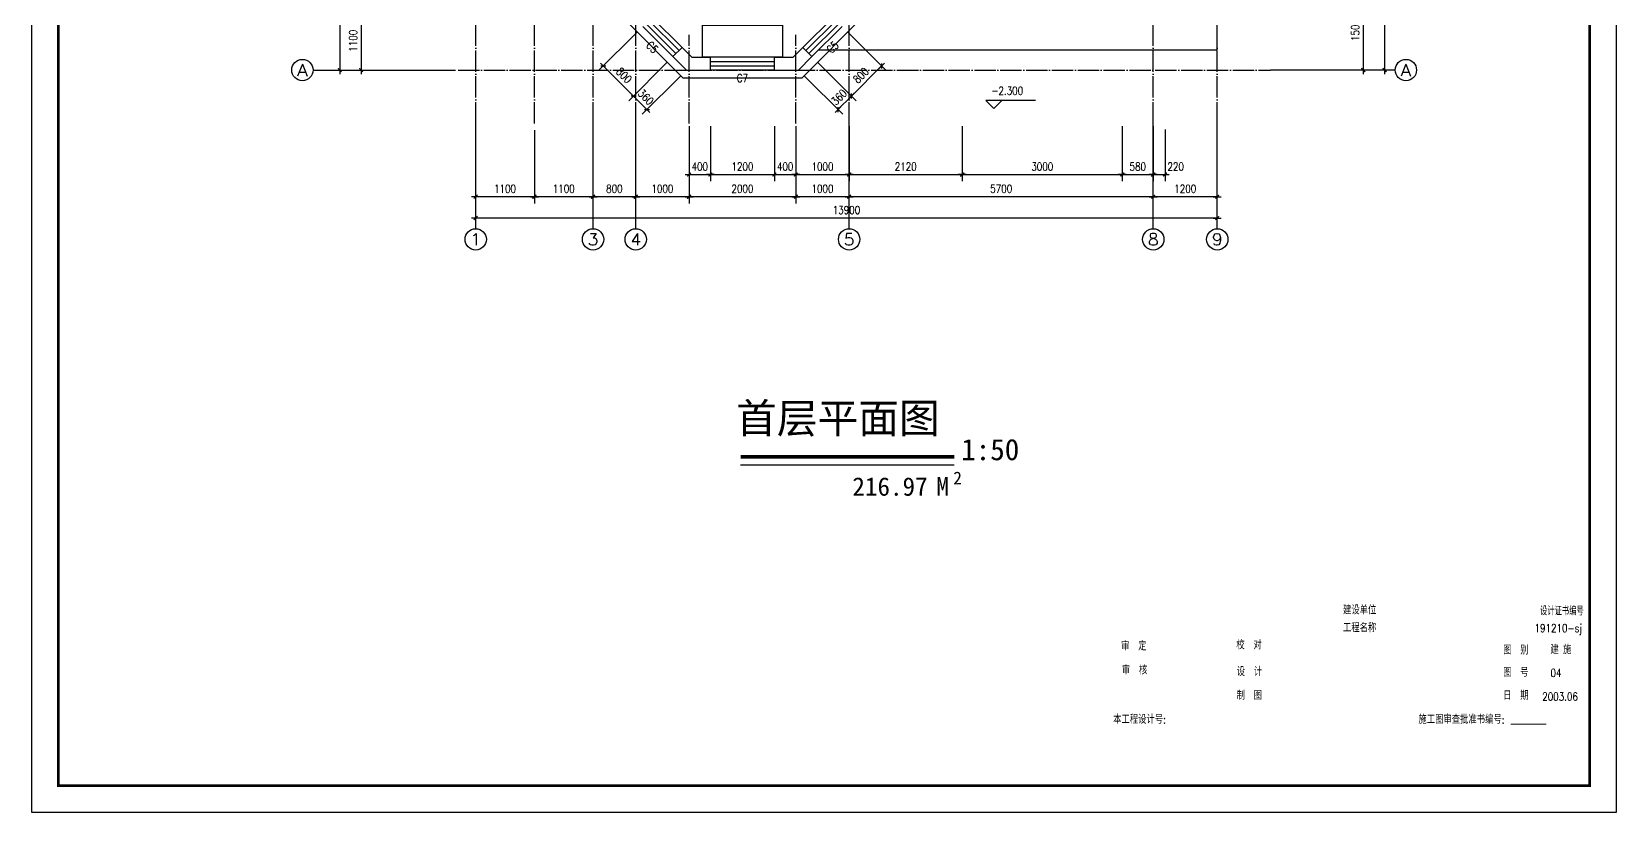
# Model space of a CAD drawing. Extents: x 12400 to 217743, y 90685 to 209848.
# Drawn here: x 44159 to 73859, y 90708 to 105353 of the extents above; entities that cross this region are included whole.
import ezdxf
from ezdxf.enums import TextEntityAlignment as Align

# ---------------------------------------------------------------- set-up
doc = ezdxf.new("R2010")
doc.units = 0
doc.header["$LTSCALE"] = 200
doc.linetypes.add('DOTE', pattern=[2.42, 2, -0.2, 0.02, -0.2])
doc.layers.get('0').update_dxf_attribs({"linetype": 'CONTINUOUS'})
doc.layers.get('DEFPOINTS').update_dxf_attribs({"linetype": 'CONTINUOUS'})
for name, color, linetype in [('8', 8, 'CONTINUOUS'), ('AXIS', 3, 'CONTINUOUS'), ('AXIS_TEXT', 7, 'CONTINUOUS'), ('DOTE', 1, 'DOTE'), ('GROUND', 2, 'CONTINUOUS'), ('PUB_DIM', 3, 'CONTINUOUS'), ('PUB_TITLE', 143, 'CONTINUOUS'), ('WALL', 4, 'CONTINUOUS'), ('WINDOW', 2, 'CONTINUOUS'), ('家具', 8, 'CONTINUOUS')]:
    doc.layers.add(name, color=color, linetype=linetype)
doc.styles.add('$', font='romans.shx', dxfattribs={"width": 0.7, "bigfont": 'china.shx'})
doc.styles.add('2', font='SIMHEI.TTF')
doc.styles.add('_SIMPLEX', font='SIMPLEX.shx', dxfattribs={"width": 0.8, "bigfont": 'hztxt.shx'})
doc.styles.add('COMPLEX', font='COMPLEX')
doc.styles.add('DIM_FONT', font='SIMPLEX', dxfattribs={"width": 0.8})
doc.styles.add('SIMPLEX', font='SIMPLEX.SHX')
doc.dimstyles.new('AXIS50', dxfattribs={"dimscale": 0.5, "dimtxt": 300, "dimasz": 1, "dimexe": 250, "dimexo": 300, "dimgap": 150, "dimtad": 1, "dimdec": 0, "dimzin": 0, "dimdsep": 46, "dimtxsty": 'DIM_FONT', "dimblk": '_DIMX', "dimblk1": 'DOTSMALL', "dimblk2": 'DOTSMALL', "dimcen": 2.5, "dimse1": 1, "dimse2": 1, "dimclrt": 7, "dimadec": 0, "dimazin": 0, "dimtfac": 1, "dimtdec": 0, "dimtix": 1, "dimtmove": 2, "dimatfit": 3, "dimldrblk": '_DIMX', "dimfxl": 0, "dimtolj": 1, "dimtzin": 0, "dimarcsym": 0})
doc.dimstyles.new('DIMA50', dxfattribs={"dimscale": 0.5, "dimtxt": 300, "dimasz": 1, "dimexe": 250, "dimexo": 300, "dimgap": 150, "dimtad": 1, "dimdec": 0, "dimzin": 0, "dimdsep": 46, "dimtxsty": 'DIM_FONT', "dimblk": '_DIMX', "dimblk1": 'DOTSMALL', "dimblk2": 'DOTSMALL', "dimcen": 2.5, "dimse1": 1, "dimclrt": 7, "dimadec": 0, "dimazin": 0, "dimtfac": 1, "dimtdec": 0, "dimtix": 1, "dimtmove": 2, "dimatfit": 3, "dimldrblk": '_DIMX', "dimfxl": 0, "dimtolj": 1, "dimtzin": 0, "dimarcsym": 0})
doc.dimstyles.new('DIMB50', dxfattribs={"dimscale": 0.5, "dimtxt": 300, "dimasz": 1, "dimexe": 250, "dimexo": 300, "dimgap": 150, "dimtad": 1, "dimdec": 0, "dimzin": 0, "dimdsep": 46, "dimtxsty": 'DIM_FONT', "dimblk": '_DIMX', "dimblk1": 'DOTSMALL', "dimblk2": 'DOTSMALL', "dimcen": 2.5, "dimse2": 1, "dimclrt": 7, "dimadec": 0, "dimazin": 0, "dimtfac": 1, "dimtdec": 0, "dimtix": 1, "dimtmove": 2, "dimatfit": 3, "dimldrblk": '_DIMX', "dimfxl": 0, "dimtolj": 1, "dimtzin": 0, "dimarcsym": 0})
doc.dimstyles.new('DIMN50', dxfattribs={"dimscale": 0.5, "dimtxt": 300, "dimasz": 1, "dimexe": 250, "dimexo": 300, "dimgap": 150, "dimtad": 1, "dimdec": 0, "dimzin": 0, "dimdsep": 46, "dimtxsty": 'DIM_FONT', "dimblk": '_DIMX', "dimblk1": 'DOTSMALL', "dimblk2": 'DOTSMALL', "dimcen": 2.5, "dimclrt": 7, "dimadec": 0, "dimazin": 0, "dimtfac": 1, "dimtdec": 0, "dimtix": 1, "dimtmove": 2, "dimatfit": 3, "dimldrblk": '_DIMX', "dimfxl": 0, "dimtolj": 1, "dimtzin": 0, "dimarcsym": 0})

# ---------------------------------------------------------------- blocks, each defined once
blk = doc.blocks.new('_AXISO')
blk.add_circle((0, 0), 0.5)
at = {"layer": 'AXIS_TEXT', "style": 'COMPLEX', "width": 1.041667}
blk.add_attdef('A', text='', height=0.56, dxfattribs=at).set_placement((-0.25, -0.28), (0.25, -0.28), align=Align.FIT)
blk = doc.blocks.new('_DIMX')
blk.add_line((-150, 0), (150, 0))
at = {"const_width": 50}
blk.add_lwpolyline([(-70, -70), (70, 70)], dxfattribs=at)
blk = doc.blocks.new('*D1338')
at = {"layer": 'AXIS', "color": 0, "lineweight": -2}
blk.add_line((49933, 125332), (49933, 104633), dxfattribs=at)
at = {"layer": 'DEFPOINTS', "color": 0}
for p in [(52101, 125333), (49933, 104633), (52101, 104633)]:
    blk.add_point(p, dxfattribs=at)
at = {"layer": 'AXIS', "color": 0, "lineweight": -2, "xscale": 0.5, "yscale": 0.5, "zscale": 0.5}
for p, rotation in [((49933, 125333), 90), ((49933, 104633), 270)]:
    blk.add_blockref('_DIMX', p, dxfattribs=dict(at, rotation=rotation))
at = {"layer": 'AXIS', "color": 7, "insert": (49783, 114983), "char_height": 150, "attachment_point": 5, "rotation": 90, "style": 'DIM_FONT'}
blk.add_mtext('\\A1;20700', dxfattribs=at)
blk = doc.blocks.new('_DOTSMALL')
at = {"color": 0, "linetype": 'ByBlock', "const_width": 0.5}
blk.add_lwpolyline([(-0.0625, 0, 1), (0.0625, 0, 1)], format="xyb", close=True, dxfattribs=at)
blk = doc.blocks.new('*D1339')
at = {"layer": 'AXIS', "color": 0, "lineweight": -2}
blk.add_line((66380, 102257), (65181, 102257), dxfattribs=at)
at = {"layer": 'DEFPOINTS', "color": 0}
for p in [(65180, 103657), (66380, 103657), (65180, 102257)]:
    blk.add_point(p, dxfattribs=at)
at = {"layer": 'AXIS', "color": 0, "lineweight": -2, "xscale": 0.5, "yscale": 0.5, "zscale": 0.5, "rotation": 180}
blk.add_blockref('_DIMX', (65180, 102257), dxfattribs=at)
at = {"layer": 'AXIS', "color": 0, "lineweight": -2, "xscale": 0.5, "yscale": 0.5, "zscale": 0.5}
blk.add_blockref('_DIMX', (66380, 102257), dxfattribs=at)
at = {"layer": 'AXIS', "color": 7, "insert": (65780, 102407), "char_height": 150, "attachment_point": 5, "style": 'DIM_FONT'}
blk.add_mtext('\\A1;1200', dxfattribs=at)
blk = doc.blocks.new('*D1340')
at = {"layer": 'AXIS', "color": 0, "lineweight": -2}
blk.add_line((65180, 102257), (59481, 102257), dxfattribs=at)
at = {"layer": 'DEFPOINTS', "color": 0}
for p in [(59480, 103657), (65180, 103657), (59480, 102257)]:
    blk.add_point(p, dxfattribs=at)
at = {"layer": 'AXIS', "color": 0, "lineweight": -2, "xscale": 0.5, "yscale": 0.5, "zscale": 0.5, "rotation": 180}
blk.add_blockref('_DIMX', (59480, 102257), dxfattribs=at)
at = {"layer": 'AXIS', "color": 0, "lineweight": -2, "xscale": 0.5, "yscale": 0.5, "zscale": 0.5}
blk.add_blockref('_DIMX', (65180, 102257), dxfattribs=at)
at = {"layer": 'AXIS', "color": 7, "insert": (62330, 102407), "char_height": 150, "attachment_point": 5, "style": 'DIM_FONT'}
blk.add_mtext('\\A1;5700', dxfattribs=at)
blk = doc.blocks.new('*D1341')
at = {"layer": 'AXIS', "color": 0, "lineweight": -2}
for p, q in [((58480, 103507), (58480, 102132)), ((59480, 102257), (58481, 102257))]:
    blk.add_line(p, q, dxfattribs=at)
at = {"layer": 'DEFPOINTS', "color": 0}
for p in [(58480, 103657), (59480, 103657), (58480, 102257)]:
    blk.add_point(p, dxfattribs=at)
at = {"layer": 'AXIS', "color": 0, "lineweight": -2, "xscale": 0.5, "yscale": 0.5, "zscale": 0.5, "rotation": 180}
blk.add_blockref('_DIMX', (58480, 102257), dxfattribs=at)
at = {"layer": 'AXIS', "color": 0, "lineweight": -2, "xscale": 0.5, "yscale": 0.5, "zscale": 0.5}
blk.add_blockref('_DIMX', (59480, 102257), dxfattribs=at)
at = {"layer": 'AXIS', "color": 7, "insert": (58980, 102407), "char_height": 150, "attachment_point": 5, "style": 'DIM_FONT'}
blk.add_mtext('\\A1;1000', dxfattribs=at)
blk = doc.blocks.new('*D1342')
at = {"layer": 'AXIS', "color": 0, "lineweight": -2}
blk.add_line((55480, 102257), (54681, 102257), dxfattribs=at)
at = {"layer": 'DEFPOINTS', "color": 0}
for p in [(54680, 103657), (55480, 103657), (54680, 102257)]:
    blk.add_point(p, dxfattribs=at)
at = {"layer": 'AXIS', "color": 0, "lineweight": -2, "xscale": 0.5, "yscale": 0.5, "zscale": 0.5, "rotation": 180}
blk.add_blockref('_DIMX', (54680, 102257), dxfattribs=at)
at = {"layer": 'AXIS', "color": 0, "lineweight": -2, "xscale": 0.5, "yscale": 0.5, "zscale": 0.5}
blk.add_blockref('_DIMX', (55480, 102257), dxfattribs=at)
at = {"layer": 'AXIS', "color": 7, "insert": (55080, 102407), "char_height": 150, "attachment_point": 5, "style": 'DIM_FONT'}
blk.add_mtext('\\A1;800', dxfattribs=at)
blk = doc.blocks.new('*D1343')
at = {"layer": 'AXIS', "color": 0, "lineweight": -2}
blk.add_line((66380, 101857), (52481, 101857), dxfattribs=at)
at = {"layer": 'DEFPOINTS', "color": 0}
for p in [(52480, 103657), (66380, 103657), (52480, 101857)]:
    blk.add_point(p, dxfattribs=at)
at = {"layer": 'AXIS', "color": 0, "lineweight": -2, "xscale": 0.5, "yscale": 0.5, "zscale": 0.5, "rotation": 180}
blk.add_blockref('_DIMX', (52480, 101857), dxfattribs=at)
at = {"layer": 'AXIS', "color": 0, "lineweight": -2, "xscale": 0.5, "yscale": 0.5, "zscale": 0.5}
blk.add_blockref('_DIMX', (66380, 101857), dxfattribs=at)
at = {"layer": 'AXIS', "color": 7, "insert": (59430, 102007), "char_height": 150, "attachment_point": 5, "style": 'DIM_FONT'}
blk.add_mtext('\\A1;13900', dxfattribs=at)
blk = doc.blocks.new('*D1348')
at = {"layer": 'AXIS', "color": 0, "lineweight": -2}
blk.add_line((69115, 106132), (69115, 104633), dxfattribs=at)
at = {"layer": 'DEFPOINTS', "color": 0}
for p in [(67380, 106133), (67380, 104633), (69115, 104633)]:
    blk.add_point(p, dxfattribs=at)
at = {"layer": 'AXIS', "color": 0, "lineweight": -2, "xscale": 0.5, "yscale": 0.5, "zscale": 0.5}
for p, rotation in [((69115, 106133), 90), ((69115, 104633), 270)]:
    blk.add_blockref('_DIMX', p, dxfattribs=dict(at, rotation=rotation))
at = {"layer": 'AXIS', "color": 7, "insert": (68965, 105383), "char_height": 150, "attachment_point": 5, "rotation": 90, "style": 'DIM_FONT'}
blk.add_mtext('\\A1;1500', dxfattribs=at)
blk = doc.blocks.new('*D1349')
at = {"layer": 'AXIS', "color": 0, "lineweight": -2}
blk.add_line((69515, 125332), (69515, 104633), dxfattribs=at)
at = {"layer": 'DEFPOINTS', "color": 0}
for p in [(67380, 125333), (67380, 104633), (69515, 104633)]:
    blk.add_point(p, dxfattribs=at)
at = {"layer": 'AXIS', "color": 0, "lineweight": -2, "xscale": 0.5, "yscale": 0.5, "zscale": 0.5}
for p, rotation in [((69515, 125333), 90), ((69515, 104633), 270)]:
    blk.add_blockref('_DIMX', p, dxfattribs=dict(at, rotation=rotation))
at = {"layer": 'AXIS', "color": 7, "insert": (69365, 114983), "char_height": 150, "attachment_point": 5, "rotation": 90, "style": 'DIM_FONT'}
blk.add_mtext('\\A1;20700', dxfattribs=at)
blk = doc.blocks.new('*D1367')
at = {"layer": 'AXIS', "color": 0, "lineweight": -2}
for p, q in [((56480, 103507), (56480, 102132)), ((56480, 102257), (55481, 102257))]:
    blk.add_line(p, q, dxfattribs=at)
at = {"layer": 'DEFPOINTS', "color": 0}
for p in [(55480, 103657), (56480, 103657), (55480, 102257)]:
    blk.add_point(p, dxfattribs=at)
at = {"layer": 'AXIS', "color": 0, "lineweight": -2, "xscale": 0.5, "yscale": 0.5, "zscale": 0.5, "rotation": 180}
blk.add_blockref('_DIMX', (55480, 102257), dxfattribs=at)
at = {"layer": 'AXIS', "color": 0, "lineweight": -2, "xscale": 0.5, "yscale": 0.5, "zscale": 0.5}
blk.add_blockref('_DIMX', (56480, 102257), dxfattribs=at)
at = {"layer": 'AXIS', "color": 7, "insert": (55980, 102407), "char_height": 150, "attachment_point": 5, "style": 'DIM_FONT'}
blk.add_mtext('\\A1;1000', dxfattribs=at)
blk = doc.blocks.new('*D1368')
at = {"layer": 'AXIS', "color": 0, "lineweight": -2}
for p, q in [((56480, 103507), (56480, 102132)), ((58480, 103507), (58480, 102132)), ((58480, 102257), (56481, 102257))]:
    blk.add_line(p, q, dxfattribs=at)
at = {"layer": 'DEFPOINTS', "color": 0}
for p in [(56480, 103657), (58480, 103657), (56480, 102257)]:
    blk.add_point(p, dxfattribs=at)
at = {"layer": 'AXIS', "color": 0, "lineweight": -2, "xscale": 0.5, "yscale": 0.5, "zscale": 0.5, "rotation": 180}
blk.add_blockref('_DIMX', (56480, 102257), dxfattribs=at)
at = {"layer": 'AXIS', "color": 0, "lineweight": -2, "xscale": 0.5, "yscale": 0.5, "zscale": 0.5}
blk.add_blockref('_DIMX', (58480, 102257), dxfattribs=at)
at = {"layer": 'AXIS', "color": 7, "insert": (57480, 102407), "char_height": 150, "attachment_point": 5, "style": 'DIM_FONT'}
blk.add_mtext('\\A1;2000', dxfattribs=at)
blk = doc.blocks.new('*D1369')
at = {"layer": 'AXIS', "color": 0, "lineweight": -2}
for p, q in [((53580, 103507), (53580, 102132)), ((53580, 102257), (52481, 102257))]:
    blk.add_line(p, q, dxfattribs=at)
at = {"layer": 'DEFPOINTS', "color": 0}
for p in [(52480, 103657), (53580, 103657), (52480, 102257)]:
    blk.add_point(p, dxfattribs=at)
at = {"layer": 'AXIS', "color": 0, "lineweight": -2, "xscale": 0.5, "yscale": 0.5, "zscale": 0.5, "rotation": 180}
blk.add_blockref('_DIMX', (52480, 102257), dxfattribs=at)
at = {"layer": 'AXIS', "color": 0, "lineweight": -2, "xscale": 0.5, "yscale": 0.5, "zscale": 0.5}
blk.add_blockref('_DIMX', (53580, 102257), dxfattribs=at)
at = {"layer": 'AXIS', "color": 7, "insert": (53030, 102407), "char_height": 150, "attachment_point": 5, "style": 'DIM_FONT'}
blk.add_mtext('\\A1;1100', dxfattribs=at)
blk = doc.blocks.new('*D1370')
at = {"layer": 'AXIS', "color": 0, "lineweight": -2}
for p, q in [((51951, 105733), (50208, 105733)), ((50333, 105732), (50333, 104633))]:
    blk.add_line(p, q, dxfattribs=at)
at = {"layer": 'DEFPOINTS', "color": 0}
for p in [(52101, 105733), (50333, 104633), (52101, 104633)]:
    blk.add_point(p, dxfattribs=at)
at = {"layer": 'AXIS', "color": 0, "lineweight": -2, "xscale": 0.5, "yscale": 0.5, "zscale": 0.5}
for p, rotation in [((50333, 105733), 90), ((50333, 104633), 270)]:
    blk.add_blockref('_DIMX', p, dxfattribs=dict(at, rotation=rotation))
at = {"layer": 'AXIS', "color": 7, "insert": (50183, 105183), "char_height": 150, "attachment_point": 5, "rotation": 90, "style": 'DIM_FONT'}
blk.add_mtext('\\A1;1100', dxfattribs=at)
blk = doc.blocks.new('_WBLK')
for p, q in [((-0.5, 0.5), (0.5, 0.5)), ((0.5, 0.167), (-0.5, 0.167)), ((0.5, -0.167), (-0.5, -0.167)), ((-0.5, -0.5), (0.5, -0.5))]:
    blk.add_line(p, q)
at = {"style": 'SIMPLEX', "flags": 9}
blk.add_attdef('A', text='', height=1, dxfattribs=at).set_placement((0, 1.5), align=Align.MIDDLE)
blk = doc.blocks.new('*D1515')
at = {"layer": 'AXIS', "color": 0, "lineweight": -2}
for p, q in [((56480, 103578), (56480, 102548)), ((56880, 103578), (56880, 102548)), ((56480, 102673), (56479, 102673)), ((56480, 102673), (56880, 102673)), ((56881, 102673), (56881, 102673))]:
    blk.add_line(p, q, dxfattribs=at)
at = {"layer": 'DEFPOINTS', "color": 0}
for p in [(56480, 103728), (56880, 103728), (56880, 102673)]:
    blk.add_point(p, dxfattribs=at)
at = {"layer": 'AXIS', "color": 0, "lineweight": -2, "xscale": 0.5, "yscale": 0.5, "zscale": 0.5}
blk.add_blockref('_DIMX', (56480, 102673), dxfattribs=at)
at = {"layer": 'AXIS', "color": 0, "lineweight": -2, "xscale": 0.5, "yscale": 0.5, "zscale": 0.5, "rotation": 180}
blk.add_blockref('_DIMX', (56880, 102673), dxfattribs=at)
at = {"layer": 'AXIS', "color": 7, "insert": (56680, 102823), "char_height": 150, "attachment_point": 5, "style": 'DIM_FONT'}
blk.add_mtext('\\A1;400', dxfattribs=at)
blk = doc.blocks.new('*D1516')
at = {"layer": 'AXIS', "color": 0, "lineweight": -2}
for p, q in [((56880, 103578), (56880, 102548)), ((58080, 103578), (58080, 102548)), ((56881, 102673), (58080, 102673))]:
    blk.add_line(p, q, dxfattribs=at)
at = {"layer": 'DEFPOINTS', "color": 0}
for p in [(56880, 103728), (58080, 103728), (58080, 102673)]:
    blk.add_point(p, dxfattribs=at)
at = {"layer": 'AXIS', "color": 0, "lineweight": -2, "xscale": 0.5, "yscale": 0.5, "zscale": 0.5, "rotation": 180}
blk.add_blockref('_DIMX', (56880, 102673), dxfattribs=at)
at = {"layer": 'AXIS', "color": 0, "lineweight": -2, "xscale": 0.5, "yscale": 0.5, "zscale": 0.5}
blk.add_blockref('_DIMX', (58080, 102673), dxfattribs=at)
at = {"layer": 'AXIS', "color": 7, "insert": (57480, 102823), "char_height": 150, "attachment_point": 5, "style": 'DIM_FONT'}
blk.add_mtext('\\A1;1200', dxfattribs=at)
blk = doc.blocks.new('*D1517')
at = {"layer": 'AXIS', "color": 0, "lineweight": -2}
for p, q in [((58080, 103578), (58080, 102548)), ((58480, 103578), (58480, 102548)), ((58080, 102673), (58079, 102673)), ((58080, 102673), (58480, 102673)), ((58481, 102673), (58481, 102673))]:
    blk.add_line(p, q, dxfattribs=at)
at = {"layer": 'DEFPOINTS', "color": 0}
for p in [(58080, 103728), (58480, 103728), (58480, 102673)]:
    blk.add_point(p, dxfattribs=at)
at = {"layer": 'AXIS', "color": 0, "lineweight": -2, "xscale": 0.5, "yscale": 0.5, "zscale": 0.5}
blk.add_blockref('_DIMX', (58080, 102673), dxfattribs=at)
at = {"layer": 'AXIS', "color": 0, "lineweight": -2, "xscale": 0.5, "yscale": 0.5, "zscale": 0.5, "rotation": 180}
blk.add_blockref('_DIMX', (58480, 102673), dxfattribs=at)
at = {"layer": 'AXIS', "color": 7, "insert": (58280, 102823), "char_height": 150, "attachment_point": 5, "style": 'DIM_FONT'}
blk.add_mtext('\\A1;400', dxfattribs=at)
blk = doc.blocks.new('*D1518')
at = {"layer": 'AXIS', "color": 0, "lineweight": -2}
for p, q in [((58480, 103578), (58480, 102548)), ((59480, 103578), (59480, 102548)), ((58481, 102673), (59480, 102673))]:
    blk.add_line(p, q, dxfattribs=at)
at = {"layer": 'DEFPOINTS', "color": 0}
for p in [(58480, 103728), (59480, 103728), (59480, 102673)]:
    blk.add_point(p, dxfattribs=at)
at = {"layer": 'AXIS', "color": 0, "lineweight": -2, "xscale": 0.5, "yscale": 0.5, "zscale": 0.5, "rotation": 180}
blk.add_blockref('_DIMX', (58480, 102673), dxfattribs=at)
at = {"layer": 'AXIS', "color": 0, "lineweight": -2, "xscale": 0.5, "yscale": 0.5, "zscale": 0.5}
blk.add_blockref('_DIMX', (59480, 102673), dxfattribs=at)
at = {"layer": 'AXIS', "color": 7, "insert": (58980, 102823), "char_height": 150, "attachment_point": 5, "style": 'DIM_FONT'}
blk.add_mtext('\\A1;1000', dxfattribs=at)
blk = doc.blocks.new('*D1519')
at = {"layer": 'AXIS', "color": 0, "lineweight": -2}
for p, q in [((59480, 103578), (59480, 102548)), ((61600, 103578), (61600, 102548)), ((59481, 102673), (61600, 102673))]:
    blk.add_line(p, q, dxfattribs=at)
at = {"layer": 'DEFPOINTS', "color": 0}
for p in [(59480, 103728), (61600, 103728), (61600, 102673)]:
    blk.add_point(p, dxfattribs=at)
at = {"layer": 'AXIS', "color": 0, "lineweight": -2, "xscale": 0.5, "yscale": 0.5, "zscale": 0.5, "rotation": 180}
blk.add_blockref('_DIMX', (59480, 102673), dxfattribs=at)
at = {"layer": 'AXIS', "color": 0, "lineweight": -2, "xscale": 0.5, "yscale": 0.5, "zscale": 0.5}
blk.add_blockref('_DIMX', (61600, 102673), dxfattribs=at)
at = {"layer": 'AXIS', "color": 7, "insert": (60540, 102823), "char_height": 150, "attachment_point": 5, "style": 'DIM_FONT'}
blk.add_mtext('\\A1;2120', dxfattribs=at)
blk = doc.blocks.new('*D1520')
at = {"layer": 'AXIS', "color": 0, "lineweight": -2}
for p, q in [((61600, 103578), (61600, 102548)), ((64600, 103578), (64600, 102548)), ((61601, 102673), (64600, 102673))]:
    blk.add_line(p, q, dxfattribs=at)
at = {"layer": 'DEFPOINTS', "color": 0}
for p in [(61600, 103728), (64600, 103728), (64600, 102673)]:
    blk.add_point(p, dxfattribs=at)
at = {"layer": 'AXIS', "color": 0, "lineweight": -2, "xscale": 0.5, "yscale": 0.5, "zscale": 0.5, "rotation": 180}
blk.add_blockref('_DIMX', (61600, 102673), dxfattribs=at)
at = {"layer": 'AXIS', "color": 0, "lineweight": -2, "xscale": 0.5, "yscale": 0.5, "zscale": 0.5}
blk.add_blockref('_DIMX', (64600, 102673), dxfattribs=at)
at = {"layer": 'AXIS', "color": 7, "insert": (63100, 102823), "char_height": 150, "attachment_point": 5, "style": 'DIM_FONT'}
blk.add_mtext('\\A1;3000', dxfattribs=at)
blk = doc.blocks.new('*D1521')
at = {"layer": 'AXIS', "color": 0, "lineweight": -2}
for p, q in [((64600, 103578), (64600, 102548)), ((65180, 103578), (65180, 102548)), ((64601, 102673), (65180, 102673))]:
    blk.add_line(p, q, dxfattribs=at)
at = {"layer": 'DEFPOINTS', "color": 0}
for p in [(64600, 103728), (65180, 103728), (65180, 102673)]:
    blk.add_point(p, dxfattribs=at)
at = {"layer": 'AXIS', "color": 0, "lineweight": -2, "xscale": 0.5, "yscale": 0.5, "zscale": 0.5, "rotation": 180}
blk.add_blockref('_DIMX', (64600, 102673), dxfattribs=at)
at = {"layer": 'AXIS', "color": 0, "lineweight": -2, "xscale": 0.5, "yscale": 0.5, "zscale": 0.5}
blk.add_blockref('_DIMX', (65180, 102673), dxfattribs=at)
at = {"layer": 'AXIS', "color": 7, "insert": (64890, 102823), "char_height": 150, "attachment_point": 5, "style": 'DIM_FONT'}
blk.add_mtext('\\A1;580', dxfattribs=at)
blk = doc.blocks.new('*D1553')
at = {"layer": 'AXIS', "color": 0, "lineweight": -2}
for p, q in [((53580, 103507), (53580, 102132)), ((54680, 102257), (53581, 102257))]:
    blk.add_line(p, q, dxfattribs=at)
at = {"layer": 'DEFPOINTS', "color": 0}
for p in [(53580, 103657), (54680, 103657), (53580, 102257)]:
    blk.add_point(p, dxfattribs=at)
at = {"layer": 'AXIS', "color": 0, "lineweight": -2, "xscale": 0.5, "yscale": 0.5, "zscale": 0.5, "rotation": 180}
blk.add_blockref('_DIMX', (53580, 102257), dxfattribs=at)
at = {"layer": 'AXIS', "color": 0, "lineweight": -2, "xscale": 0.5, "yscale": 0.5, "zscale": 0.5}
blk.add_blockref('_DIMX', (54680, 102257), dxfattribs=at)
at = {"layer": 'AXIS', "color": 7, "insert": (54130, 102407), "char_height": 150, "attachment_point": 5, "style": 'DIM_FONT'}
blk.add_mtext('\\A1;1100', dxfattribs=at)
blk = doc.blocks.new('*D1599')
at = {"layer": 'AXIS', "color": 0, "lineweight": -2}
for p, q in [((65180, 103578), (65180, 102548)), ((65400, 103517), (65400, 102548)), ((65181, 102673), (65400, 102673))]:
    blk.add_line(p, q, dxfattribs=at)
at = {"layer": 'DEFPOINTS', "color": 0}
for p in [(65180, 103728), (65400, 103667), (65400, 102673)]:
    blk.add_point(p, dxfattribs=at)
at = {"layer": 'AXIS', "color": 0, "lineweight": -2, "xscale": 0.5, "yscale": 0.5, "zscale": 0.5, "rotation": 180}
blk.add_blockref('_DIMX', (65180, 102673), dxfattribs=at)
at = {"layer": 'AXIS', "color": 0, "lineweight": -2, "xscale": 0.5, "yscale": 0.5, "zscale": 0.5}
blk.add_blockref('_DIMX', (65400, 102673), dxfattribs=at)
at = {"layer": 'AXIS', "color": 7, "insert": (65600, 102823), "char_height": 150, "attachment_point": 5, "style": 'DIM_FONT'}
blk.add_mtext('\\A1;220', dxfattribs=at)
blk = doc.blocks.new('*D1662')
at = {"layer": 'DEFPOINTS', "color": 0}
for p in [(55613, 105451), (56178, 104885), (54872, 104710)]:
    blk.add_point(p, dxfattribs=at)
at = {"layer": 'PUB_DIM', "color": 0, "lineweight": -2}
for p, q in [((55506, 105345), (54784, 104622)), ((55437, 104145), (54872, 104710)), ((56072, 104779), (55349, 104056))]:
    blk.add_line(p, q, dxfattribs=at)
at = {"layer": 'PUB_DIM', "color": 0, "lineweight": -2, "xscale": 0.5, "yscale": 0.5, "zscale": 0.5}
for p, rotation in [((54872, 104710), 134.9999999999992), ((55438, 104145), 314.9999999999992)]:
    blk.add_blockref('_DIMX', p, dxfattribs=dict(at, rotation=rotation))
at = {"layer": 'PUB_DIM', "color": 7, "insert": (55261, 104533), "char_height": 150, "attachment_point": 5, "rotation": 315, "style": 'DIM_FONT'}
blk.add_mtext('\\A1;800', dxfattribs=at)
blk = doc.blocks.new('*D1663')
at = {"layer": 'DEFPOINTS', "color": 0}
for p in [(56178, 104885), (56431, 104633), (55690, 103892)]:
    blk.add_point(p, dxfattribs=at)
at = {"layer": 'PUB_DIM', "color": 0, "lineweight": -2}
for p, q in [((56072, 104779), (55349, 104056)), ((56324, 104527), (55602, 103804)), ((55437, 104145), (55437, 104145)), ((55438, 104145), (55690, 103892)), ((55690, 103892), (55691, 103891))]:
    blk.add_line(p, q, dxfattribs=at)
at = {"layer": 'PUB_DIM', "color": 0, "lineweight": -2, "xscale": 0.5, "yscale": 0.5, "zscale": 0.5}
for p, rotation in [((55438, 104145), 315.0000000000045), ((55690, 103892), 135.0000000000045)]:
    blk.add_blockref('_DIMX', p, dxfattribs=dict(at, rotation=rotation))
at = {"layer": 'PUB_DIM', "color": 7, "insert": (55670, 104124), "char_height": 150, "attachment_point": 5, "rotation": 315, "style": 'DIM_FONT'}
blk.add_mtext('\\A1;360', dxfattribs=at)
blk = doc.blocks.new('*D1664')
at = {"layer": 'DEFPOINTS', "color": 0}
for p in [(59348, 105451), (58782, 104885), (60089, 104710)]:
    blk.add_point(p, dxfattribs=at)
at = {"layer": 'PUB_DIM', "color": 0, "lineweight": -2}
for p, q in [((59454, 105345), (60177, 104622)), ((58888, 104779), (59611, 104056)), ((59523, 104145), (60088, 104710))]:
    blk.add_line(p, q, dxfattribs=at)
at = {"layer": 'PUB_DIM', "color": 0, "lineweight": -2, "xscale": 0.5, "yscale": 0.5, "zscale": 0.5}
for p, rotation in [((60089, 104710), 45.00000000000073), ((59523, 104145), 225.0000000000007)]:
    blk.add_blockref('_DIMX', p, dxfattribs=dict(at, rotation=rotation))
at = {"layer": 'PUB_DIM', "color": 7, "insert": (59700, 104533), "char_height": 150, "attachment_point": 5, "rotation": 45, "style": 'DIM_FONT'}
blk.add_mtext('\\A1;800', dxfattribs=at)
blk = doc.blocks.new('*D1665')
at = {"layer": 'DEFPOINTS', "color": 0}
for p in [(58782, 104885), (58530, 104633), (59271, 103892)]:
    blk.add_point(p, dxfattribs=at)
at = {"layer": 'PUB_DIM', "color": 0, "lineweight": -2}
for p, q in [((58888, 104779), (59611, 104056)), ((58636, 104527), (59359, 103804)), ((59523, 104145), (59271, 103892)), ((59523, 104145), (59524, 104145)), ((59270, 103892), (59270, 103891))]:
    blk.add_line(p, q, dxfattribs=at)
at = {"layer": 'PUB_DIM', "color": 0, "lineweight": -2, "xscale": 0.5, "yscale": 0.5, "zscale": 0.5}
for p, rotation in [((59271, 103892), 44.99999999999547), ((59523, 104145), 224.9999999999955)]:
    blk.add_blockref('_DIMX', p, dxfattribs=dict(at, rotation=rotation))
at = {"layer": 'PUB_DIM', "color": 7, "insert": (59291, 104124), "char_height": 150, "attachment_point": 5, "rotation": 45, "style": 'DIM_FONT'}
blk.add_mtext('\\A1;360', dxfattribs=at)

msp = doc.modelspace()

# ---------------------------------------------------------------- linework, layer by layer
at = {"layer": '8'}
msp.add_lwpolyline([(65450.262, 112012.808), (65450.262, 105862.808), (59750.262, 105862.808), (59750.262, 105640.971), (58592.1, 104482.808), (56368.425, 104482.808), (55210.262, 105640.971), (55210.262, 106462.808), (54110.262, 106462.808), (54110.262, 107062.808), (53488.425, 107062.808), (52330.262, 108220.971), (52330.262, 110044.646), (53488.425, 111202.808), (54410.262, 111202.808), (54410.262, 118612.808)], dxfattribs=at)
at = {"layer": 'AXIS'}
for p, q in [((49432.501, 104632.808), (52101.146, 104632.808)), ((69714.586, 104632.808), (67380.262, 104632.808)), ((52480.262, 101657.265), (52480.262, 103657.265)), ((54680.262, 101657.265), (54680.262, 103657.265)), ((55480.262, 101657.265), (55480.262, 103657.265)), ((59480.262, 101657.265), (59480.262, 103657.265)), ((65180.262, 101657.265), (65180.262, 103657.265)), ((66380.262, 101657.265), (66380.262, 103657.265))]:
    msp.add_line(p, q, dxfattribs=at)
at = {"layer": 'DOTE'}
for p, q in [((52480.262, 103632.808), (52480.262, 126332.808)), ((59480.262, 103632.808), (59480.262, 126332.808)), ((65180.262, 103632.808), (65180.262, 126332.808)), ((66380.262, 103632.808), (66380.262, 126332.808)), ((54680.262, 103632.808), (54680.262, 119396.261)), ((55480.262, 103632.808), (55480.262, 111885.542)), ((53580.262, 103632.808), (53580.262, 108087.268)), ((56480.262, 103632.808), (56480.262, 105294.338)), ((58480.262, 103632.808), (58480.262, 105294.338)), ((52148.907, 104632.808), (67380.262, 104632.808))]:
    msp.add_line(p, q, dxfattribs=at)
at = {"layer": 'GROUND'}
for p, q in [((66380.262, 105012.808), (66380.262, 112012.808)), ((58909.968, 105012.808), (66380.262, 105012.808))]:
    msp.add_line(p, q, dxfattribs=at)
at = {"layer": 'PUB_DIM'}
for p, q in [((62193.636, 103914.934), (62043.636, 104064.934)), ((62972.207, 104064.934), (62043.636, 104064.934)), ((62343.636, 104064.934), (62193.636, 103914.934))]:
    msp.add_line(p, q, dxfattribs=at)
at = {"layer": 'PUB_TITLE'}
msp.add_lwpolyline([(44158.719, 90708.175), (44158.719, 132758.175), (73858.719, 132758.175), (73858.719, 90708.175)], close=True, dxfattribs=at)
at = {"layer": 'PUB_TITLE', "const_width": 50}
msp.add_lwpolyline([(44658.719, 91208.175), (73358.719, 91208.175), (73358.719, 131508.175), (44658.719, 131508.175)], close=True, dxfattribs=at)
at = {"layer": 'PUB_TITLE', "const_width": 70}
msp.add_lwpolyline([(57444.108, 97375.711), (61451.017, 97375.711)], dxfattribs=at)
at = {"layer": 'PUB_TITLE'}
msp.add_lwpolyline([(57444.108, 97225.711), (61451.017, 97225.711)], dxfattribs=at)
at = {"layer": 'WALL'}
for p, q in [((56347.958, 105054.818), (56178.252, 104885.113)), ((56178.252, 104885.113), (56430.557, 104632.808)), ((56347.958, 105054.818), (56529.968, 104872.808)), ((56529.968, 104872.808), (56880.262, 104872.808)), ((56880.262, 104632.808), (56880.262, 104872.808)), ((58080.262, 104872.808), (58430.557, 104872.808)), ((58080.262, 104632.808), (58080.262, 104872.808)), ((58430.557, 104872.808), (58612.567, 105054.818)), ((58529.968, 104632.808), (58782.272, 104885.113)), ((58612.567, 105054.818), (58782.272, 104885.113)), ((56430.557, 104632.808), (56880.262, 104632.808)), ((58080.262, 104632.808), (58529.968, 104632.808))]:
    msp.add_line(p, q, dxfattribs=at)
at = {"layer": '家具'}
msp.add_lwpolyline([(56730.262, 105472.808), (58230.262, 105472.808), (58230.262, 104872.808), (56730.262, 104872.808)], close=True, dxfattribs=at)

# ---------------------------------------------------------------- block references
at = {"layer": 'AXIS', "xscale": 400, "yscale": 400, "zscale": 400}
for p in [(49232.501, 104632.808), (69914.586, 104632.808)]:
    msp.add_blockref('_AXISO', p, dxfattribs=at).add_auto_attribs({'A': 'A'})
at = {"layer": 'AXIS'}
ref = msp.add_blockref('_AXISO', (52480.262, 101457.265), dxfattribs=dict(at, xscale=400, yscale=400, zscale=400))
ref.add_attrib('A', '1', dxfattribs={"layer": 'AXIS_TEXT', "height": 224, "style": 'COMPLEX', "width": 2.083333}).set_placement((52380.262, 101345.265), (52580.262, 101345.265), align=Align.FIT)
ref = msp.add_blockref('_AXISO', (54680.262, 101457.265), dxfattribs=dict(at, xscale=400, yscale=400, zscale=400))
ref.add_attrib('A', '3', dxfattribs={"layer": 'AXIS_TEXT', "height": 224, "style": 'COMPLEX', "width": 1.339286}).set_placement((54580.262, 101345.265), (54780.262, 101345.265), align=Align.FIT)
ref = msp.add_blockref('_AXISO', (55480.262, 101457.265), dxfattribs=dict(at, xscale=400, yscale=400, zscale=400))
ref.add_attrib('A', '4', dxfattribs={"layer": 'AXIS_TEXT', "height": 224, "style": 'COMPLEX', "width": 1.171875}).set_placement((55380.262, 101345.265), (55580.262, 101345.265), align=Align.FIT)
ref = msp.add_blockref('_AXISO', (59480.262, 101457.265), dxfattribs=dict(at, xscale=400, yscale=400, zscale=400))
ref.add_attrib('A', '5', dxfattribs={"layer": 'AXIS_TEXT', "height": 224, "style": 'COMPLEX', "width": 1.339286}).set_placement((59380.262, 101345.265), (59580.262, 101345.265), align=Align.FIT)
ref = msp.add_blockref('_AXISO', (65180.262, 101457.265), dxfattribs=dict(at, xscale=400, yscale=400, zscale=400))
ref.add_attrib('A', '8', dxfattribs={"layer": 'AXIS_TEXT', "height": 224, "style": 'COMPLEX', "width": 1.339286}).set_placement((65080.262, 101345.265), (65280.262, 101345.265), align=Align.FIT)
ref = msp.add_blockref('_AXISO', (66380.262, 101457.265), dxfattribs=dict(at, xscale=400, yscale=400, zscale=400))
ref.add_attrib('A', '9', dxfattribs={"layer": 'AXIS_TEXT', "height": 224, "style": 'COMPLEX', "width": 1.339286}).set_placement((66280.262, 101345.265), (66480.262, 101345.265), align=Align.FIT)
at = {"layer": 'WINDOW'}
ref = msp.add_blockref('_WBLK', (55980.262, 105252.808), dxfattribs=dict(at, xscale=800, yscale=240.0000000000083, zscale=800, rotation=134.9999999999999))
ref.add_attrib('A', 'C5', dxfattribs={"layer": '0', "height": 150, "rotation": 315, "style": '_SIMPLEX', "width": 0.8, "flags": 8}).set_placement((55789.343, 105061.89), align=Align.MIDDLE)
ref = msp.add_blockref('_WBLK', (58980.262, 105252.808), dxfattribs=dict(at, xscale=800, yscale=239.9999999999961, zscale=800, rotation=225))
ref.add_attrib('A', 'C5', dxfattribs={"layer": '0', "height": 150, "rotation": 45, "style": '_SIMPLEX', "width": 0.8, "flags": 8}).set_placement((59171.181, 105061.89), align=Align.MIDDLE)
ref = msp.add_blockref('_WBLK', (57480.262, 104752.808), dxfattribs=dict(at, xscale=1200, yscale=239.9999999999999, zscale=1200, rotation=180))
ref.add_attrib('A', 'C7', dxfattribs={"layer": '0', "height": 150, "style": '_SIMPLEX', "width": 0.8, "flags": 8}).set_placement((57480.262, 104482.808), align=Align.MIDDLE)

# ---------------------------------------------------------------- texts
at = {"layer": 'PUB_DIM', "style": 'DIM_FONT', "width": 0.8}
msp.add_text('-2.300', height=150, dxfattribs=at).set_placement((62741.207, 104169.934), align=Align.RIGHT)
at = {"layer": 'PUB_TITLE', "style": '2'}
for s, height, p in [('首层平面图', 560, (57359.684, 97821.032)), ('1:50', 400, (61580.43, 97313.822)), ('216.97', 345.6888, (59540.254, 96647.544)), ('M', 345.689, (61113.864, 96651.01)), ('2', 241.982, (61430.128, 96858.345))]:
    msp.add_text(s, height=height, dxfattribs=at).set_placement(p)
at = {"layer": 'PUB_TITLE', "style": '$'}
for s, width, p in [('建设单位', 0.8, (68736.197, 94423.942)), ('设计证书编号', 0.7, (72428.757, 94405.402)), ('工程名称', 0.8, (68736.197, 94090.609)), ('191210-sj', 0.8, (72326.369, 94089.378)), ('审  定', 0.8, (64576.573, 93747.49)), ('校  对', 0.8, (66736.465, 93766.998)), ('图  别', 0.8, (71738.194, 93671.171)), ('建 施', 0.8, (72623.525, 93681.213)), ('审  核', 0.8, (64591.447, 93296.108)), ('设  计', 0.8, (66744.065, 93267.152)), ('图  号', 0.8, (71738.194, 93254.565)), ('04', 0.8, (72626.492, 93248.635)), ('制  图', 0.8, (66743.494, 92821.821)), ('日  期', 0.8, (71738.194, 92820.456)), ('2003.06', 0.8, (72470.137, 92804.302)), ('本工程设计号:', 0.8, (64427.882, 92372.558)), ('施工图审查批准书编号:', 0.8, (70151.212, 92371.315))]:
    msp.add_text(s, height=150, dxfattribs=dict(at, width=width)).set_placement(p)
at = {"layer": 'PUB_TITLE', "style": '$', "width": 0.8}
msp.add_attdef('________', (71883.783, 92374.612), '', height=150, dxfattribs=at)

# ---------------------------------------------------------------- dimensions: what is measured, and where the dimension line sits
at = {"layer": 'AXIS'}
for p1, p2, distance, dimstyle, picture, middle in [((52101.146, 125332.808), (52101.146, 104632.808), -2168.645, 'AXIS50', '*D1338', (49782.501, 114982.808)), ((67380.262, 125332.808), (67380.262, 104632.808), 2134.324, 'AXIS50', '*D1349', (69364.586, 114982.808)), ((66380.262, 103657.265), (52480.262, 103657.265), 1800, 'AXIS50', '*D1343', (59430.262, 102007.265)), ((56480.288, 103727.885), (56880.288, 103727.885), -1054.822, 'DIMN50', '*D1515', (56680.288, 102823.063)), ((56880.288, 103727.885), (58080.288, 103727.885), -1054.822, 'DIMN50', '*D1516', (57480.288, 102823.063)), ((58080.288, 103727.885), (58480.288, 103727.885), -1054.822, 'DIMN50', '*D1517', (58280.288, 102823.063)), ((58480.288, 103727.885), (59480.288, 103727.885), -1054.822, 'DIMN50', '*D1518', (58980.288, 102823.063)), ((59480.288, 103727.885), (61600.288, 103727.885), -1054.822, 'DIMN50', '*D1519', (60540.288, 102823.063)), ((61600.288, 103727.885), (64600.288, 103727.885), -1054.822, 'DIMN50', '*D1520', (63100.288, 102823.063)), ((64600.288, 103727.885), (65180.288, 103727.885), -1054.822, 'DIMN50', '*D1521', (64890.288, 102823.063)), ((66380.262, 103657.265), (65180.262, 103657.265), 1400, 'AXIS50', '*D1339', (65780.262, 102407.265))]:
    dim = msp.add_aligned_dim(p1=p1, p2=p2, distance=distance, dimstyle=dimstyle, dxfattribs=at)
    dim.commit()
    dim.dimension.update_dxf_attribs({"geometry": picture, "text_midpoint": middle})
for base, p1, p2, dimstyle, picture, middle in [((69114.586, 104632.808), (67380.262, 106132.808), (67380.262, 104632.808), 'AXIS50', '*D1348', (68964.586, 105382.808)), ((50332.501, 104632.808), (52101.146, 105732.808), (52101.146, 104632.808), 'DIMB50', '*D1370', (50182.501, 105182.808))]:
    dim = msp.add_linear_dim(base=base, p1=p1, p2=p2, angle=90, dimstyle=dimstyle, dxfattribs=at)
    dim.commit()
    dim.dimension.update_dxf_attribs({"geometry": picture, "text_midpoint": middle})
for base, p1, p2, dimstyle, picture, middle in [((52480.262, 102257.265), (53580.262, 103657.265), (52480.262, 103657.265), 'DIMB50', '*D1369', (53030.262, 102407.265)), ((53580.262, 102257.265), (54680.262, 103657.265), (53580.262, 103657.265), 'DIMA50', '*D1553', (54130.262, 102407.265)), ((54680.262, 102257.265), (55480.262, 103657.265), (54680.262, 103657.265), 'AXIS50', '*D1342', (55080.262, 102407.265)), ((55480.262, 102257.265), (56480.262, 103657.265), (55480.262, 103657.265), 'DIMB50', '*D1367', (55980.262, 102407.265)), ((56480.262, 102257.265), (58480.262, 103657.265), (56480.262, 103657.265), 'DIMN50', '*D1368', (57480.262, 102407.265)), ((58480.262, 102257.265), (59480.262, 103657.265), (58480.262, 103657.265), 'DIMA50', '*D1341', (58980.262, 102407.265)), ((59480.262, 102257.265), (65180.262, 103657.265), (59480.262, 103657.265), 'AXIS50', '*D1340', (62330.262, 102407.265))]:
    dim = msp.add_linear_dim(base=base, p1=p1, p2=p2, dimstyle=dimstyle, dxfattribs=at)
    dim.commit()
    dim.dimension.update_dxf_attribs({"geometry": picture, "text_midpoint": middle})
dim = msp.add_linear_dim(base=(65400.262, 102673.063), p1=(65180.288, 103727.885), p2=(65400.262, 103666.628), dimstyle='DIMN50', dxfattribs=at)
dim.commit()
dim.dimension.update_dxf_attribs({"geometry": '*D1599', "text_midpoint": (65600.274, 102823.063), "dimtype": 160})
at = {"layer": 'PUB_DIM'}
for p1, p2, distance, picture, middle in [((56178.232, 104885.133), (55612.546, 105450.819), 1047.383, '*D1662', (55260.844, 104533.431)), ((58782.293, 104885.133), (59347.978, 105450.819), -1047.383, '*D1664', (59699.681, 104533.431))]:
    dim = msp.add_aligned_dim(p1=p1, p2=p2, distance=distance, dimstyle='DIMN50', dxfattribs=at)
    dim.commit()
    dim.dimension.update_dxf_attribs({"geometry": picture, "text_midpoint": middle})
for base, p1, p2, angle, picture, middle in [((55689.945, 103892.197), (56178.232, 104885.133), (56430.557, 104632.808), 315, '*D1663', (55669.849, 104124.426)), ((59270.579, 103892.197), (58782.293, 104885.133), (58529.968, 104632.808), 45, '*D1665', (59290.676, 104124.426))]:
    dim = msp.add_linear_dim(base=base, p1=p1, p2=p2, angle=angle, text='360', dimstyle='DIMN50', dxfattribs=at)
    dim.commit()
    dim.dimension.update_dxf_attribs({"geometry": picture, "text_midpoint": middle})

doc.saveas('drawing.dxf')
